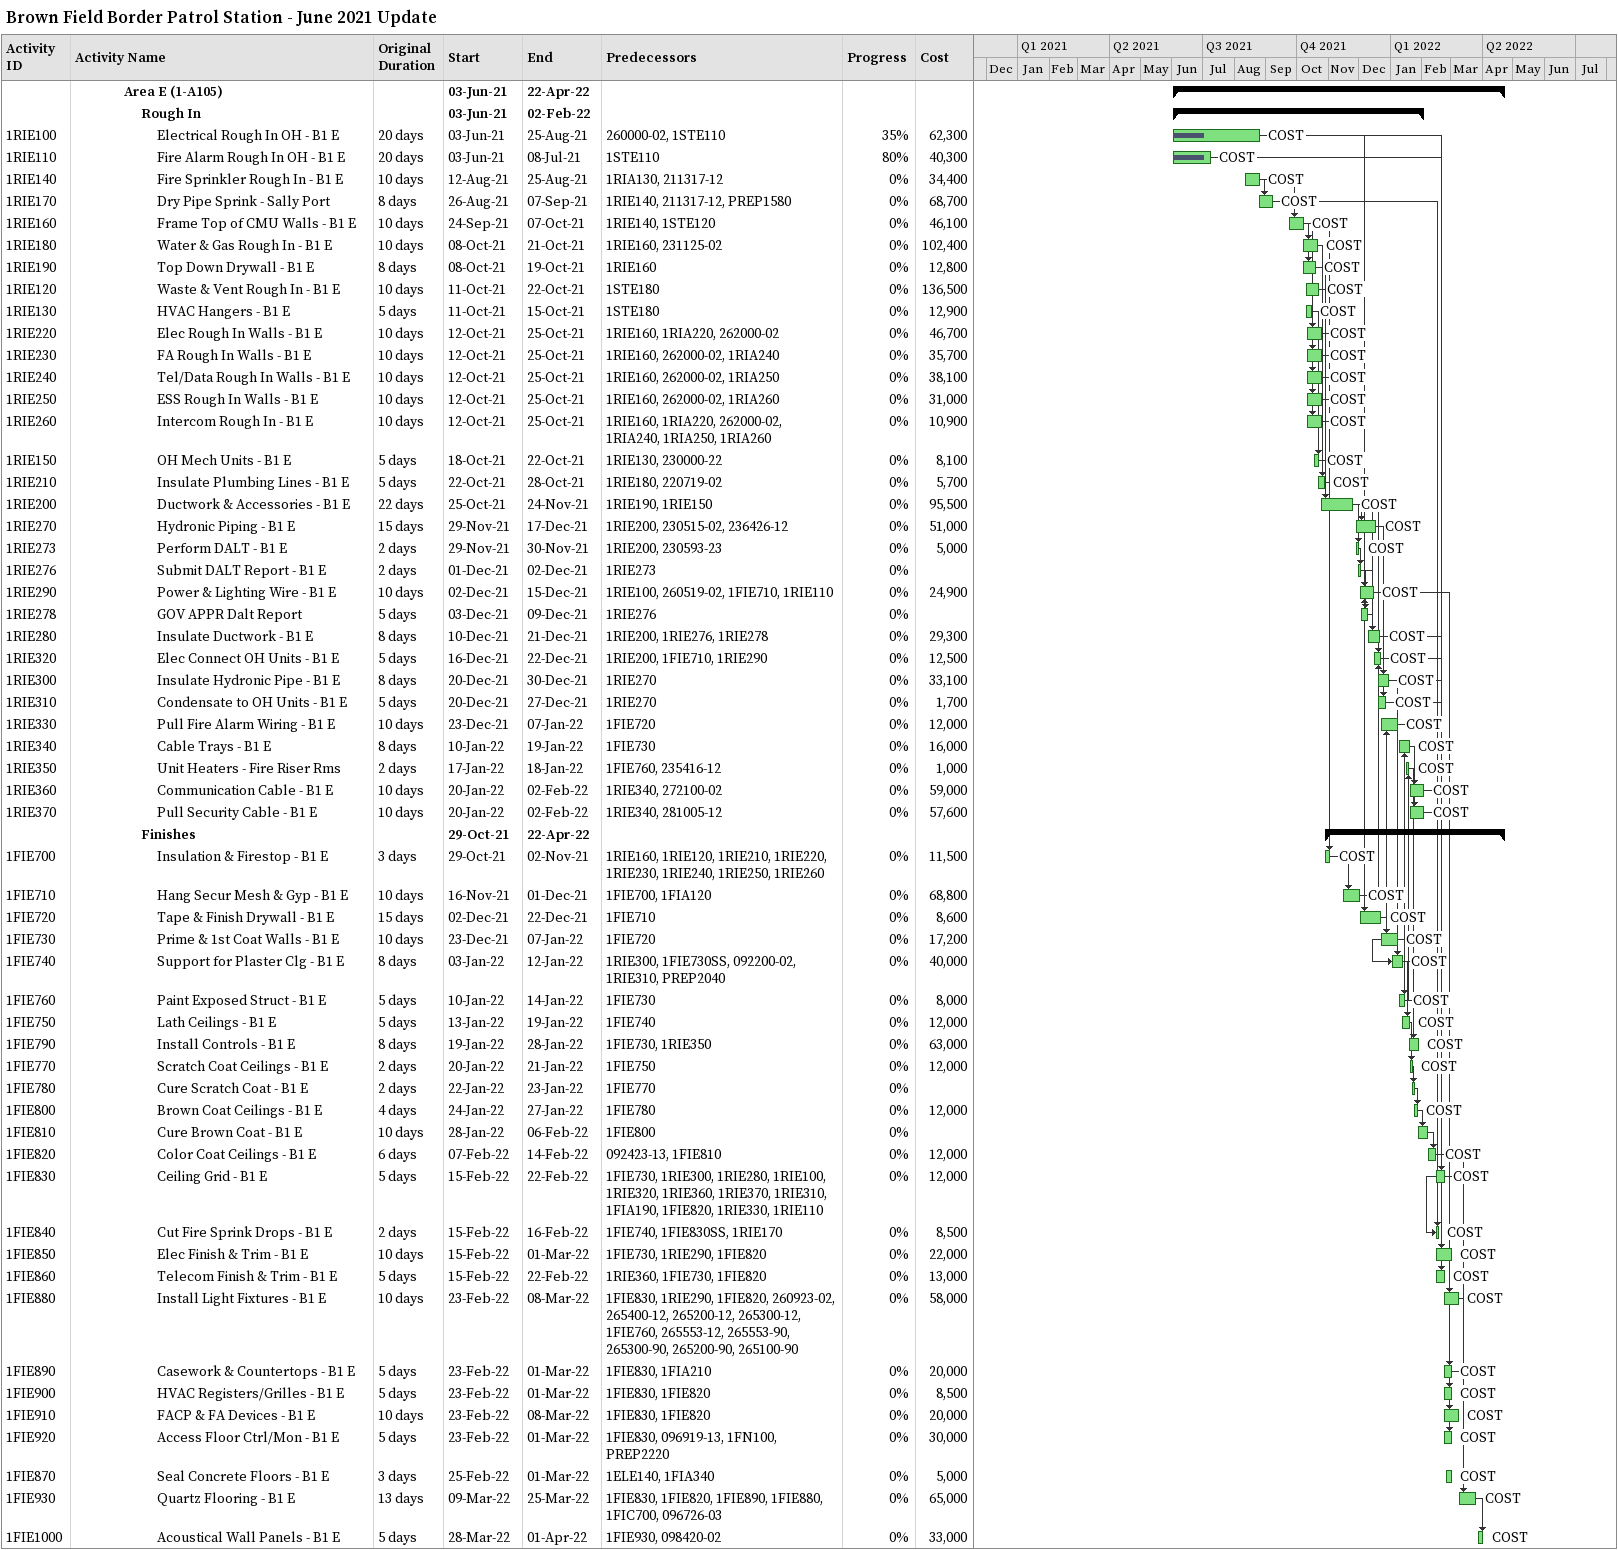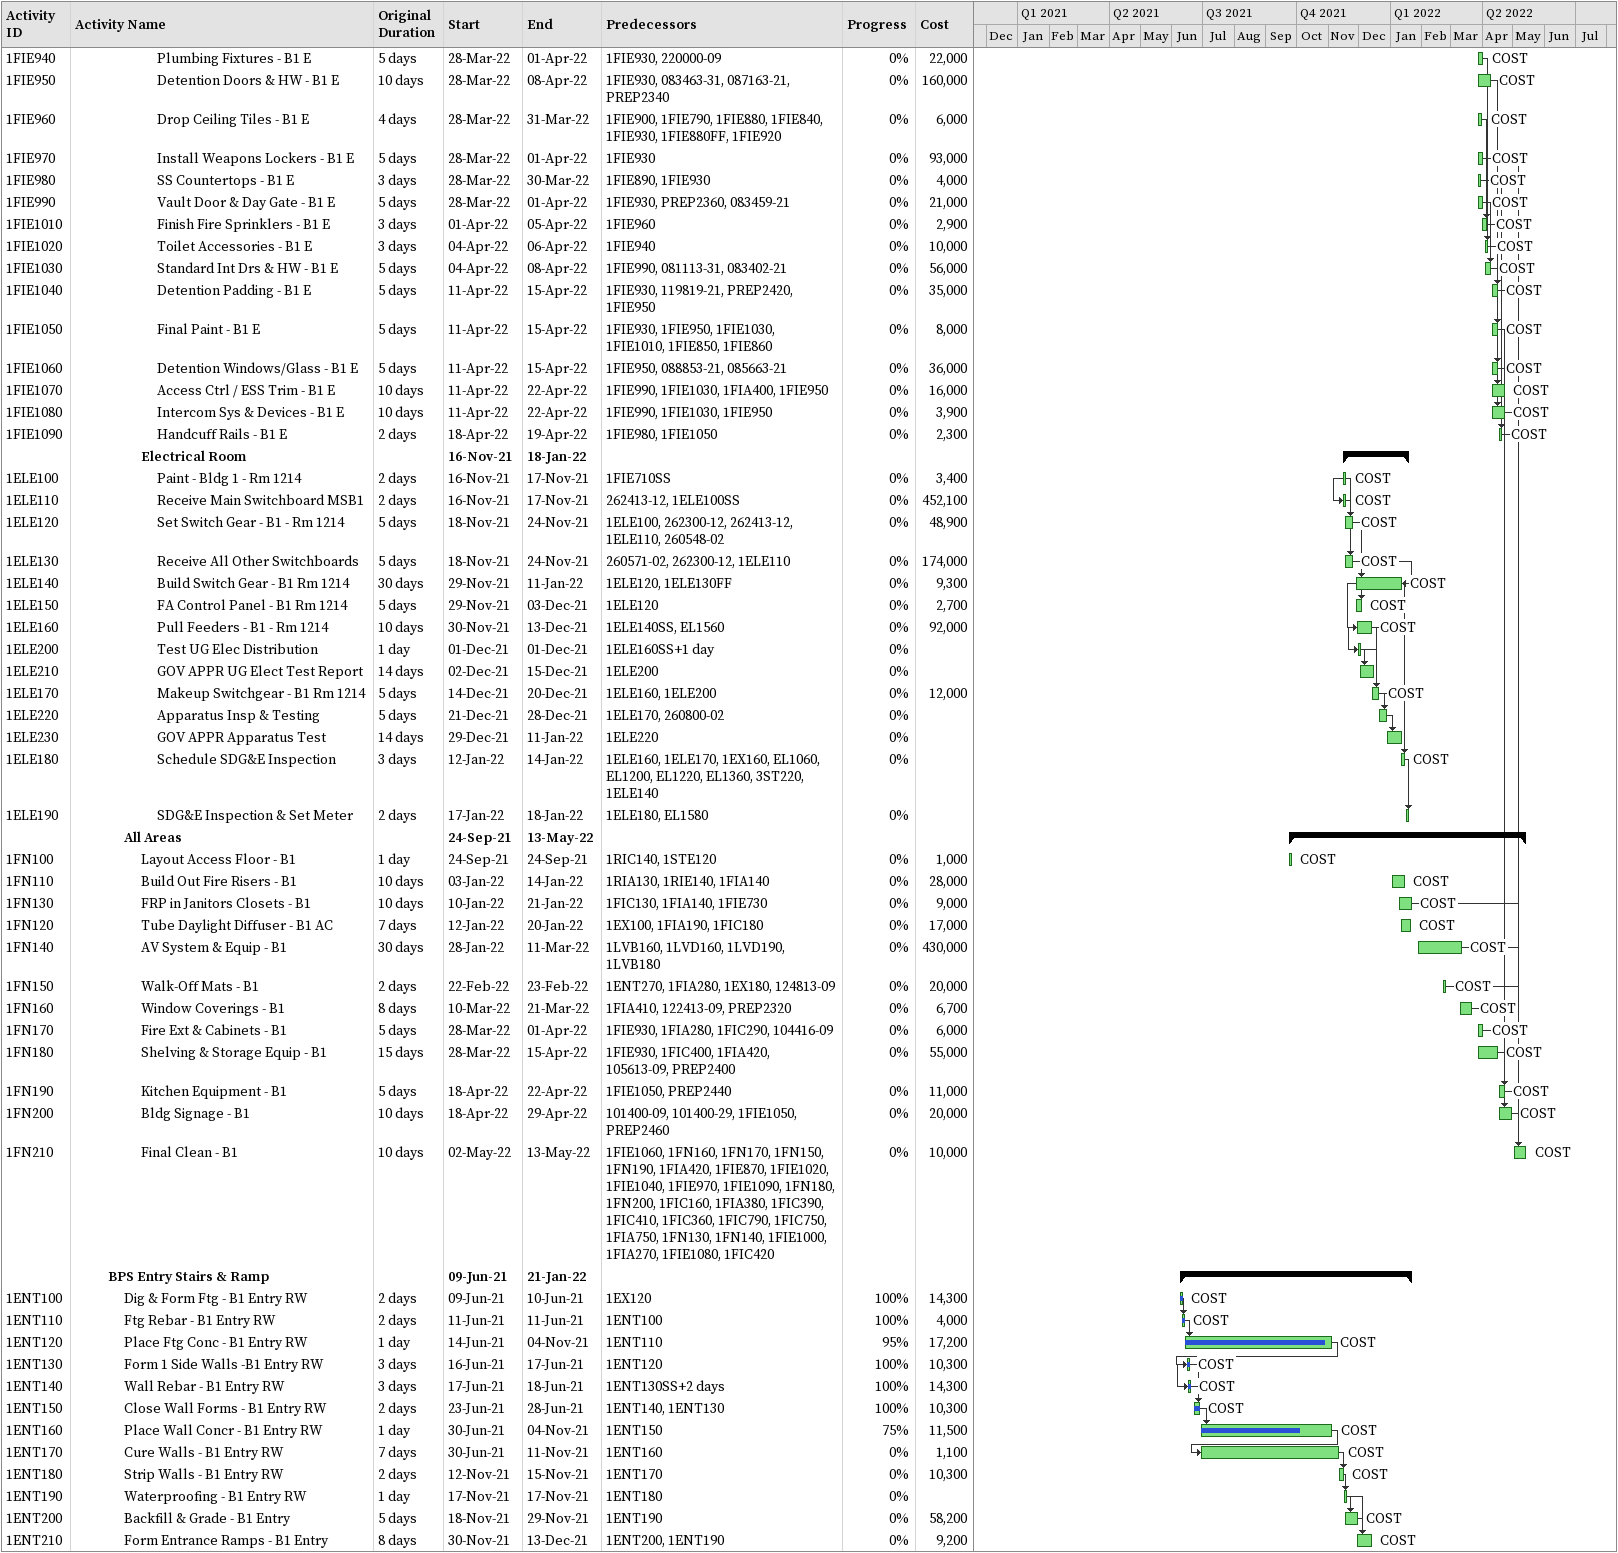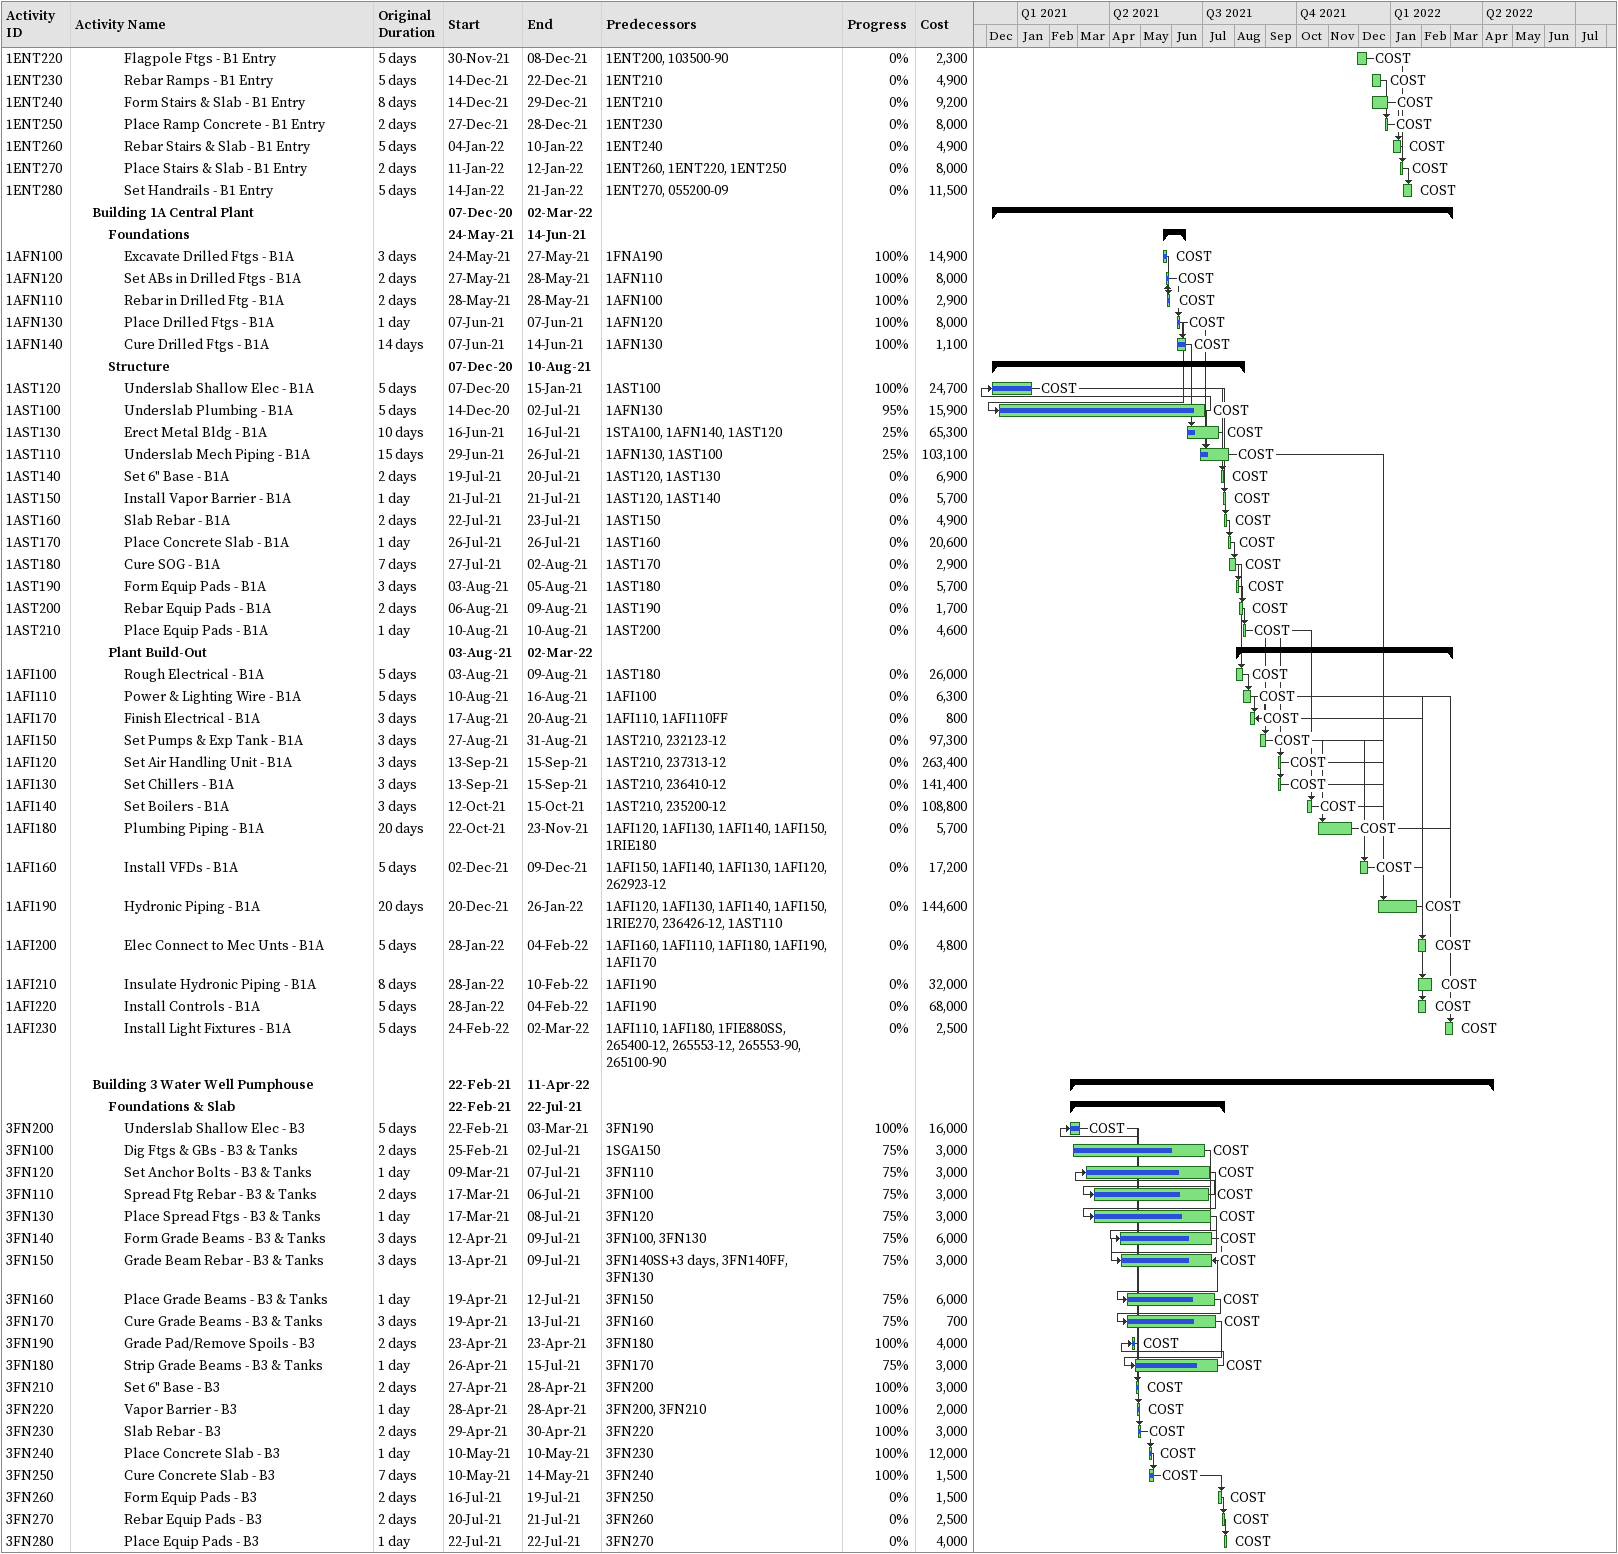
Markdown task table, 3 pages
Brown Field Border Patrol Station - June 2021 Update

| ID | Level | Task | Original duration | Start | Finish | Predecessors | Resources | % complete | Cost |
|---|---|---|---|---|---|---|---|---|---|
|  | 4 | **Area E (1-A105)** |  | 2021-06-03 | 2022-04-22 |  |  |  |  |
|  | 5 | **Rough In** |  | 2021-06-03 | 2022-02-02 |  |  |  |  |
| 1RIE100 | 6 | Electrical Rough In OH - B1 E | 20d | 2021-06-03 | 2021-08-25 | 260000-02, 1STE110 | COST | 35 | 62300 |
| 1RIE110 | 6 | Fire Alarm Rough In OH - B1 E | 20d | 2021-06-03 | 2021-07-08 | 1STE110 | COST | 80 | 40300 |
| 1RIE140 | 6 | Fire Sprinkler Rough In - B1 E | 10d | 2021-08-12 | 2021-08-25 | 1RIA130, 211317-12 | COST | 0 | 34400 |
| 1RIE170 | 6 | Dry Pipe Sprink - Sally Port | 8d | 2021-08-26 | 2021-09-07 | 1RIE140, 211317-12, PREP1580 | COST | 0 | 68700 |
| 1RIE160 | 6 | Frame Top of CMU Walls - B1 E | 10d | 2021-09-24 | 2021-10-07 | 1RIE140, 1STE120 | COST | 0 | 46100 |
| 1RIE180 | 6 | Water & Gas Rough In - B1 E | 10d | 2021-10-08 | 2021-10-21 | 1RIE160, 231125-02 | COST | 0 | 102400 |
| 1RIE190 | 6 | Top Down Drywall - B1 E | 8d | 2021-10-08 | 2021-10-19 | 1RIE160 | COST | 0 | 12800 |
| 1RIE120 | 6 | Waste & Vent Rough In - B1 E | 10d | 2021-10-11 | 2021-10-22 | 1STE180 | COST | 0 | 136500 |
| 1RIE130 | 6 | HVAC Hangers - B1 E | 5d | 2021-10-11 | 2021-10-15 | 1STE180 | COST | 0 | 12900 |
| 1RIE220 | 6 | Elec Rough In Walls - B1 E | 10d | 2021-10-12 | 2021-10-25 | 1RIE160, 1RIA220, 262000-02 | COST | 0 | 46700 |
| 1RIE230 | 6 | FA Rough In Walls - B1 E | 10d | 2021-10-12 | 2021-10-25 | 1RIE160, 262000-02, 1RIA240 | COST | 0 | 35700 |
| 1RIE240 | 6 | Tel/Data Rough In Walls - B1 E | 10d | 2021-10-12 | 2021-10-25 | 1RIE160, 262000-02, 1RIA250 | COST | 0 | 38100 |
| 1RIE250 | 6 | ESS Rough In Walls - B1 E | 10d | 2021-10-12 | 2021-10-25 | 1RIE160, 262000-02, 1RIA260 | COST | 0 | 31000 |
| 1RIE260 | 6 | Intercom Rough In - B1 E | 10d | 2021-10-12 | 2021-10-25 | 1RIE160, 1RIA220, 262000-02, 1RIA240, 1RIA250, 1RIA260 | COST | 0 | 10900 |
| 1RIE150 | 6 | OH Mech Units - B1 E | 5d | 2021-10-18 | 2021-10-22 | 1RIE130, 230000-22 | COST | 0 | 8100 |
| 1RIE210 | 6 | Insulate Plumbing Lines - B1 E | 5d | 2021-10-22 | 2021-10-28 | 1RIE180, 220719-02 | COST | 0 | 5700 |
| 1RIE200 | 6 | Ductwork & Accessories - B1 E | 22d | 2021-10-25 | 2021-11-24 | 1RIE190, 1RIE150 | COST | 0 | 95500 |
| 1RIE270 | 6 | Hydronic Piping - B1 E | 15d | 2021-11-29 | 2021-12-17 | 1RIE200, 230515-02, 236426-12 | COST | 0 | 51000 |
| 1RIE273 | 6 | Perform DALT - B1 E | 2d | 2021-11-29 | 2021-11-30 | 1RIE200, 230593-23 | COST | 0 | 5000 |
| 1RIE276 | 6 | Submit DALT Report - B1 E | 2d | 2021-12-01 | 2021-12-02 | 1RIE273 |  | 0 |  |
| 1RIE290 | 6 | Power & Lighting Wire - B1 E | 10d | 2021-12-02 | 2021-12-15 | 1RIE100, 260519-02, 1FIE710, 1RIE110 | COST | 0 | 24900 |
| 1RIE278 | 6 | GOV APPR Dalt Report | 5d | 2021-12-03 | 2021-12-09 | 1RIE276 |  | 0 |  |
| 1RIE280 | 6 | Insulate Ductwork - B1 E | 8d | 2021-12-10 | 2021-12-21 | 1RIE200, 1RIE276, 1RIE278 | COST | 0 | 29300 |
| 1RIE320 | 6 | Elec Connect OH Units - B1 E | 5d | 2021-12-16 | 2021-12-22 | 1RIE200, 1FIE710, 1RIE290 | COST | 0 | 12500 |
| 1RIE300 | 6 | Insulate Hydronic Pipe - B1 E | 8d | 2021-12-20 | 2021-12-30 | 1RIE270 | COST | 0 | 33100 |
| 1RIE310 | 6 | Condensate to OH Units - B1 E | 5d | 2021-12-20 | 2021-12-27 | 1RIE270 | COST | 0 | 1700 |
| 1RIE330 | 6 | Pull Fire Alarm Wiring - B1 E | 10d | 2021-12-23 | 2022-01-07 | 1FIE720 | COST | 0 | 12000 |
| 1RIE340 | 6 | Cable Trays - B1 E | 8d | 2022-01-10 | 2022-01-19 | 1FIE730 | COST | 0 | 16000 |
| 1RIE350 | 6 | Unit Heaters - Fire Riser Rms | 2d | 2022-01-17 | 2022-01-18 | 1FIE760, 235416-12 | COST | 0 | 1000 |
| 1RIE360 | 6 | Communication Cable - B1 E | 10d | 2022-01-20 | 2022-02-02 | 1RIE340, 272100-02 | COST | 0 | 59000 |
| 1RIE370 | 6 | Pull Security Cable - B1 E | 10d | 2022-01-20 | 2022-02-02 | 1RIE340, 281005-12 | COST | 0 | 57600 |
|  | 5 | **Finishes** |  | 2021-10-29 | 2022-04-22 |  |  |  |  |
| 1FIE700 | 6 | Insulation & Firestop - B1 E | 3d | 2021-10-29 | 2021-11-02 | 1RIE160, 1RIE120, 1RIE210, 1RIE220, 1RIE230, 1RIE240, 1RIE250, 1RIE260 | COST | 0 | 11500 |
| 1FIE710 | 6 | Hang Secur Mesh & Gyp - B1 E | 10d | 2021-11-16 | 2021-12-01 | 1FIE700, 1FIA120 | COST | 0 | 68800 |
| 1FIE720 | 6 | Tape & Finish Drywall - B1 E | 15d | 2021-12-02 | 2021-12-22 | 1FIE710 | COST | 0 | 8600 |
| 1FIE730 | 6 | Prime & 1st Coat Walls - B1 E | 10d | 2021-12-23 | 2022-01-07 | 1FIE720 | COST | 0 | 17200 |
| 1FIE740 | 6 | Support for Plaster Clg - B1 E | 8d | 2022-01-03 | 2022-01-12 | 1RIE300, 1FIE730SS, 092200-02, 1RIE310, PREP2040 | COST | 0 | 40000 |
| 1FIE760 | 6 | Paint Exposed Struct - B1 E | 5d | 2022-01-10 | 2022-01-14 | 1FIE730 | COST | 0 | 8000 |
| 1FIE750 | 6 | Lath Ceilings - B1 E | 5d | 2022-01-13 | 2022-01-19 | 1FIE740 | COST | 0 | 12000 |
| 1FIE790 | 6 | Install Controls - B1 E | 8d | 2022-01-19 | 2022-01-28 | 1FIE730, 1RIE350 | COST | 0 | 63000 |
| 1FIE770 | 6 | Scratch Coat Ceilings - B1 E | 2d | 2022-01-20 | 2022-01-21 | 1FIE750 | COST | 0 | 12000 |
| 1FIE780 | 6 | Cure Scratch Coat - B1 E | 2d | 2022-01-22 | 2022-01-23 | 1FIE770 |  | 0 |  |
| 1FIE800 | 6 | Brown Coat Ceilings - B1 E | 4d | 2022-01-24 | 2022-01-27 | 1FIE780 | COST | 0 | 12000 |
| 1FIE810 | 6 | Cure Brown Coat - B1 E | 10d | 2022-01-28 | 2022-02-06 | 1FIE800 |  | 0 |  |
| 1FIE820 | 6 | Color Coat Ceilings - B1 E | 6d | 2022-02-07 | 2022-02-14 | 092423-13, 1FIE810 | COST | 0 | 12000 |
| 1FIE830 | 6 | Ceiling Grid - B1 E | 5d | 2022-02-15 | 2022-02-22 | 1FIE730, 1RIE300, 1RIE280, 1RIE100, 1RIE320, 1RIE360, 1RIE370, 1RIE310, 1FIA190, 1FIE820, 1RIE330, 1RIE110 | COST | 0 | 12000 |
| 1FIE840 | 6 | Cut Fire Sprink Drops - B1 E | 2d | 2022-02-15 | 2022-02-16 | 1FIE740, 1FIE830SS, 1RIE170 | COST | 0 | 8500 |
| 1FIE850 | 6 | Elec Finish & Trim - B1 E | 10d | 2022-02-15 | 2022-03-01 | 1FIE730, 1RIE290, 1FIE820 | COST | 0 | 22000 |
| 1FIE860 | 6 | Telecom Finish & Trim - B1 E | 5d | 2022-02-15 | 2022-02-22 | 1RIE360, 1FIE730, 1FIE820 | COST | 0 | 13000 |
| 1FIE880 | 6 | Install Light Fixtures - B1 E | 10d | 2022-02-23 | 2022-03-08 | 1FIE830, 1RIE290, 1FIE820, 260923-02, 265400-12, 265200-12, 265300-12, 1FIE760, 265553-12, 265553-90, 265300-90, 265200-90, 265100-90 | COST | 0 | 58000 |
| 1FIE890 | 6 | Casework & Countertops - B1 E | 5d | 2022-02-23 | 2022-03-01 | 1FIE830, 1FIA210 | COST | 0 | 20000 |
| 1FIE900 | 6 | HVAC Registers/Grilles - B1 E | 5d | 2022-02-23 | 2022-03-01 | 1FIE830, 1FIE820 | COST | 0 | 8500 |
| 1FIE910 | 6 | FACP & FA Devices - B1 E | 10d | 2022-02-23 | 2022-03-08 | 1FIE830, 1FIE820 | COST | 0 | 20000 |
| 1FIE920 | 6 | Access Floor Ctrl/Mon - B1 E | 5d | 2022-02-23 | 2022-03-01 | 1FIE830, 096919-13, 1FN100, PREP2220 | COST | 0 | 30000 |
| 1FIE870 | 6 | Seal Concrete Floors - B1 E | 3d | 2022-02-25 | 2022-03-01 | 1ELE140, 1FIA340 | COST | 0 | 5000 |
| 1FIE930 | 6 | Quartz Flooring - B1 E | 13d | 2022-03-09 | 2022-03-25 | 1FIE830, 1FIE820, 1FIE890, 1FIE880, 1FIC700, 096726-03 | COST | 0 | 65000 |
| 1FIE1000 | 6 | Acoustical Wall Panels - B1 E | 5d | 2022-03-28 | 2022-04-01 | 1FIE930, 098420-02 | COST | 0 | 33000 |
| 1FIE940 | 6 | Plumbing Fixtures - B1 E | 5d | 2022-03-28 | 2022-04-01 | 1FIE930, 220000-09 | COST | 0 | 22000 |
| 1FIE950 | 6 | Detention Doors & HW - B1 E | 10d | 2022-03-28 | 2022-04-08 | 1FIE930, 083463-31, 087163-21, PREP2340 | COST | 0 | 160000 |
| 1FIE960 | 6 | Drop Ceiling Tiles - B1 E | 4d | 2022-03-28 | 2022-03-31 | 1FIE900, 1FIE790, 1FIE880, 1FIE840, 1FIE930, 1FIE880FF, 1FIE920 | COST | 0 | 6000 |
| 1FIE970 | 6 | Install Weapons Lockers - B1 E | 5d | 2022-03-28 | 2022-04-01 | 1FIE930 | COST | 0 | 93000 |
| 1FIE980 | 6 | SS Countertops - B1 E | 3d | 2022-03-28 | 2022-03-30 | 1FIE890, 1FIE930 | COST | 0 | 4000 |
| 1FIE990 | 6 | Vault Door & Day Gate - B1 E | 5d | 2022-03-28 | 2022-04-01 | 1FIE930, PREP2360, 083459-21 | COST | 0 | 21000 |
| 1FIE1010 | 6 | Finish Fire Sprinklers - B1 E | 3d | 2022-04-01 | 2022-04-05 | 1FIE960 | COST | 0 | 2900 |
| 1FIE1020 | 6 | Toilet Accessories - B1 E | 3d | 2022-04-04 | 2022-04-06 | 1FIE940 | COST | 0 | 10000 |
| 1FIE1030 | 6 | Standard Int Drs & HW - B1 E | 5d | 2022-04-04 | 2022-04-08 | 1FIE990, 081113-31, 083402-21 | COST | 0 | 56000 |
| 1FIE1040 | 6 | Detention Padding - B1 E | 5d | 2022-04-11 | 2022-04-15 | 1FIE930, 119819-21, PREP2420, 1FIE950 | COST | 0 | 35000 |
| 1FIE1050 | 6 | Final Paint - B1 E | 5d | 2022-04-11 | 2022-04-15 | 1FIE930, 1FIE950, 1FIE1030, 1FIE1010, 1FIE850, 1FIE860 | COST | 0 | 8000 |
| 1FIE1060 | 6 | Detention Windows/Glass - B1 E | 5d | 2022-04-11 | 2022-04-15 | 1FIE950, 088853-21, 085663-21 | COST | 0 | 36000 |
| 1FIE1070 | 6 | Access Ctrl / ESS Trim - B1 E | 10d | 2022-04-11 | 2022-04-22 | 1FIE990, 1FIE1030, 1FIA400, 1FIE950 | COST | 0 | 16000 |
| 1FIE1080 | 6 | Intercom Sys & Devices - B1 E | 10d | 2022-04-11 | 2022-04-22 | 1FIE990, 1FIE1030, 1FIE950 | COST | 0 | 3900 |
| 1FIE1090 | 6 | Handcuff Rails - B1 E | 2d | 2022-04-18 | 2022-04-19 | 1FIE980, 1FIE1050 | COST | 0 | 2300 |
|  | 5 | **Electrical Room** |  | 2021-11-16 | 2022-01-18 |  |  |  |  |
| 1ELE100 | 6 | Paint - Bldg 1 - Rm 1214 | 2d | 2021-11-16 | 2021-11-17 | 1FIE710SS | COST | 0 | 3400 |
| 1ELE110 | 6 | Receive Main Switchboard MSB1 | 2d | 2021-11-16 | 2021-11-17 | 262413-12, 1ELE100SS | COST | 0 | 452100 |
| 1ELE120 | 6 | Set Switch Gear - B1 - Rm 1214 | 5d | 2021-11-18 | 2021-11-24 | 1ELE100, 262300-12, 262413-12, 1ELE110, 260548-02 | COST | 0 | 48900 |
| 1ELE130 | 6 | Receive All Other Switchboards | 5d | 2021-11-18 | 2021-11-24 | 260571-02, 262300-12, 1ELE110 | COST | 0 | 174000 |
| 1ELE140 | 6 | Build Switch Gear - B1 Rm 1214 | 30d | 2021-11-29 | 2022-01-11 | 1ELE120, 1ELE130FF | COST | 0 | 9300 |
| 1ELE150 | 6 | FA Control Panel - B1 Rm 1214 | 5d | 2021-11-29 | 2021-12-03 | 1ELE120 | COST | 0 | 2700 |
| 1ELE160 | 6 | Pull Feeders - B1 - Rm 1214 | 10d | 2021-11-30 | 2021-12-13 | 1ELE140SS, EL1560 | COST | 0 | 92000 |
| 1ELE200 | 6 | Test UG Elec Distribution | 1d | 2021-12-01 | 2021-12-01 | 1ELE160SS+1d |  | 0 |  |
| 1ELE210 | 6 | GOV APPR UG Elect Test Report | 14d | 2021-12-02 | 2021-12-15 | 1ELE200 |  | 0 |  |
| 1ELE170 | 6 | Makeup Switchgear - B1 Rm 1214 | 5d | 2021-12-14 | 2021-12-20 | 1ELE160, 1ELE200 | COST | 0 | 12000 |
| 1ELE220 | 6 | Apparatus Insp & Testing | 5d | 2021-12-21 | 2021-12-28 | 1ELE170, 260800-02 |  | 0 |  |
| 1ELE230 | 6 | GOV APPR Apparatus Test | 14d | 2021-12-29 | 2022-01-11 | 1ELE220 |  | 0 |  |
| 1ELE180 | 6 | Schedule SDG&E Inspection | 3d | 2022-01-12 | 2022-01-14 | 1ELE160, 1ELE170, 1EX160, EL1060, EL1200, EL1220, EL1360, 3ST220, 1ELE140 | COST | 0 |  |
| 1ELE190 | 6 | SDG&E Inspection & Set Meter | 2d | 2022-01-17 | 2022-01-18 | 1ELE180, EL1580 |  | 0 |  |
|  | 4 | **All Areas** |  | 2021-09-24 | 2022-05-13 |  |  |  |  |
| 1FN100 | 5 | Layout Access Floor - B1 | 1d | 2021-09-24 | 2021-09-24 | 1RIC140, 1STE120 | COST | 0 | 1000 |
| 1FN110 | 5 | Build Out Fire Risers - B1 | 10d | 2022-01-03 | 2022-01-14 | 1RIA130, 1RIE140, 1FIA140 | COST | 0 | 28000 |
| 1FN130 | 5 | FRP in Janitors Closets - B1 | 10d | 2022-01-10 | 2022-01-21 | 1FIC130, 1FIA140, 1FIE730 | COST | 0 | 9000 |
| 1FN120 | 5 | Tube Daylight Diffuser - B1 AC | 7d | 2022-01-12 | 2022-01-20 | 1EX100, 1FIA190, 1FIC180 | COST | 0 | 17000 |
| 1FN140 | 5 | AV System & Equip - B1 | 30d | 2022-01-28 | 2022-03-11 | 1LVB160, 1LVD160, 1LVD190, 1LVB180 | COST | 0 | 430000 |
| 1FN150 | 5 | Walk-Off Mats - B1 | 2d | 2022-02-22 | 2022-02-23 | 1ENT270, 1FIA280, 1EX180, 124813-09 | COST | 0 | 20000 |
| 1FN160 | 5 | Window Coverings - B1 | 8d | 2022-03-10 | 2022-03-21 | 1FIA410, 122413-09, PREP2320 | COST | 0 | 6700 |
| 1FN170 | 5 | Fire Ext & Cabinets - B1 | 5d | 2022-03-28 | 2022-04-01 | 1FIE930, 1FIA280, 1FIC290, 104416-09 | COST | 0 | 6000 |
| 1FN180 | 5 | Shelving & Storage Equip - B1 | 15d | 2022-03-28 | 2022-04-15 | 1FIE930, 1FIC400, 1FIA420, 105613-09, PREP2400 | COST | 0 | 55000 |
| 1FN190 | 5 | Kitchen Equipment - B1 | 5d | 2022-04-18 | 2022-04-22 | 1FIE1050, PREP2440 | COST | 0 | 11000 |
| 1FN200 | 5 | Bldg Signage - B1 | 10d | 2022-04-18 | 2022-04-29 | 101400-09, 101400-29, 1FIE1050, PREP2460 | COST | 0 | 20000 |
| 1FN210 | 5 | Final Clean - B1 | 10d | 2022-05-02 | 2022-05-13 | 1FIE1060, 1FN160, 1FN170, 1FN150, 1FN190, 1FIA420, 1FIE870, 1FIE1020, 1FIE1040, 1FIE970, 1FIE1090, 1FN180, 1FN200, 1FIC160, 1FIA380, 1FIC390, 1FIC410, 1FIC360, 1FIC790, 1FIC750, 1FIA750, 1FN130, 1FN140, 1FIE1000, 1FIA270, 1FIE1080, 1FIC420 | COST | 0 | 10000 |
|  | 3 | **BPS Entry Stairs & Ramp** |  | 2021-06-09 | 2022-01-21 |  |  |  |  |
| 1ENT100 | 4 | Dig & Form Ftg - B1 Entry RW | 2d | 2021-06-09 | 2021-06-10 | 1EX120 | COST | 100 | 14300 |
| 1ENT110 | 4 | Ftg Rebar - B1 Entry RW | 2d | 2021-06-11 | 2021-06-11 | 1ENT100 | COST | 100 | 4000 |
| 1ENT120 | 4 | Place Ftg Conc - B1 Entry RW | 1d | 2021-06-14 | 2021-11-04 | 1ENT110 | COST | 95 | 17200 |
| 1ENT130 | 4 | Form 1 Side Walls -B1 Entry RW | 3d | 2021-06-16 | 2021-06-17 | 1ENT120 | COST | 100 | 10300 |
| 1ENT140 | 4 | Wall Rebar - B1 Entry RW | 3d | 2021-06-17 | 2021-06-18 | 1ENT130SS+2d | COST | 100 | 14300 |
| 1ENT150 | 4 | Close Wall Forms - B1 Entry RW | 2d | 2021-06-23 | 2021-06-28 | 1ENT140, 1ENT130 | COST | 100 | 10300 |
| 1ENT160 | 4 | Place Wall Concr - B1 Entry RW | 1d | 2021-06-30 | 2021-11-04 | 1ENT150 | COST | 75 | 11500 |
| 1ENT170 | 4 | Cure Walls - B1 Entry RW | 7d | 2021-06-30 | 2021-11-11 | 1ENT160 | COST | 0 | 1100 |
| 1ENT180 | 4 | Strip Walls - B1 Entry RW | 2d | 2021-11-12 | 2021-11-15 | 1ENT170 | COST | 0 | 10300 |
| 1ENT190 | 4 | Waterproofing - B1 Entry RW | 1d | 2021-11-17 | 2021-11-17 | 1ENT180 |  | 0 |  |
| 1ENT200 | 4 | Backfill & Grade - B1 Entry | 5d | 2021-11-18 | 2021-11-29 | 1ENT190 | COST | 0 | 58200 |
| 1ENT210 | 4 | Form Entrance Ramps - B1 Entry | 8d | 2021-11-30 | 2021-12-13 | 1ENT200, 1ENT190 | COST | 0 | 9200 |
| 1ENT220 | 4 | Flagpole Ftgs - B1 Entry | 5d | 2021-11-30 | 2021-12-08 | 1ENT200, 103500-90 | COST | 0 | 2300 |
| 1ENT230 | 4 | Rebar Ramps - B1 Entry | 5d | 2021-12-14 | 2021-12-22 | 1ENT210 | COST | 0 | 4900 |
| 1ENT240 | 4 | Form Stairs & Slab - B1 Entry | 8d | 2021-12-14 | 2021-12-29 | 1ENT210 | COST | 0 | 9200 |
| 1ENT250 | 4 | Place Ramp Concrete - B1 Entry | 2d | 2021-12-27 | 2021-12-28 | 1ENT230 | COST | 0 | 8000 |
| 1ENT260 | 4 | Rebar Stairs & Slab - B1 Entry | 5d | 2022-01-04 | 2022-01-10 | 1ENT240 | COST | 0 | 4900 |
| 1ENT270 | 4 | Place Stairs & Slab - B1 Entry | 2d | 2022-01-11 | 2022-01-12 | 1ENT260, 1ENT220, 1ENT250 | COST | 0 | 8000 |
| 1ENT280 | 4 | Set Handrails - B1 Entry | 5d | 2022-01-14 | 2022-01-21 | 1ENT270, 055200-09 | COST | 0 | 11500 |
|  | 2 | **Building 1A Central Plant** |  | 2020-12-07 | 2022-03-02 |  |  |  |  |
|  | 3 | **Foundations** |  | 2021-05-24 | 2021-06-14 |  |  |  |  |
| 1AFN100 | 4 | Excavate Drilled Ftgs - B1A | 3d | 2021-05-24 | 2021-05-27 | 1FNA190 | COST | 100 | 14900 |
| 1AFN120 | 4 | Set ABs in Drilled Ftgs - B1A | 2d | 2021-05-27 | 2021-05-28 | 1AFN110 | COST | 100 | 8000 |
| 1AFN110 | 4 | Rebar in Drilled Ftg - B1A | 2d | 2021-05-28 | 2021-05-28 | 1AFN100 | COST | 100 | 2900 |
| 1AFN130 | 4 | Place Drilled Ftgs - B1A | 1d | 2021-06-07 | 2021-06-07 | 1AFN120 | COST | 100 | 8000 |
| 1AFN140 | 4 | Cure Drilled Ftgs - B1A | 14d | 2021-06-07 | 2021-06-14 | 1AFN130 | COST | 100 | 1100 |
|  | 3 | **Structure** |  | 2020-12-07 | 2021-08-10 |  |  |  |  |
| 1AST120 | 4 | Underslab Shallow Elec - B1A | 5d | 2020-12-07 | 2021-01-15 | 1AST100 | COST | 100 | 24700 |
| 1AST100 | 4 | Underslab Plumbing - B1A | 5d | 2020-12-14 | 2021-07-02 | 1AFN130 | COST | 95 | 15900 |
| 1AST130 | 4 | Erect Metal Bldg - B1A | 10d | 2021-06-16 | 2021-07-16 | 1STA100, 1AFN140, 1AST120 | COST | 25 | 65300 |
| 1AST110 | 4 | Underslab Mech Piping - B1A | 15d | 2021-06-29 | 2021-07-26 | 1AFN130, 1AST100 | COST | 25 | 103100 |
| 1AST140 | 4 | Set 6" Base - B1A | 2d | 2021-07-19 | 2021-07-20 | 1AST120, 1AST130 | COST | 0 | 6900 |
| 1AST150 | 4 | Install Vapor Barrier - B1A | 1d | 2021-07-21 | 2021-07-21 | 1AST120, 1AST140 | COST | 0 | 5700 |
| 1AST160 | 4 | Slab Rebar - B1A | 2d | 2021-07-22 | 2021-07-23 | 1AST150 | COST | 0 | 4900 |
| 1AST170 | 4 | Place Concrete Slab - B1A | 1d | 2021-07-26 | 2021-07-26 | 1AST160 | COST | 0 | 20600 |
| 1AST180 | 4 | Cure SOG - B1A | 7d | 2021-07-27 | 2021-08-02 | 1AST170 | COST | 0 | 2900 |
| 1AST190 | 4 | Form Equip Pads - B1A | 3d | 2021-08-03 | 2021-08-05 | 1AST180 | COST | 0 | 5700 |
| 1AST200 | 4 | Rebar Equip Pads - B1A | 2d | 2021-08-06 | 2021-08-09 | 1AST190 | COST | 0 | 1700 |
| 1AST210 | 4 | Place Equip Pads - B1A | 1d | 2021-08-10 | 2021-08-10 | 1AST200 | COST | 0 | 4600 |
|  | 3 | **Plant Build-Out** |  | 2021-08-03 | 2022-03-02 |  |  |  |  |
| 1AFI100 | 4 | Rough Electrical - B1A | 5d | 2021-08-03 | 2021-08-09 | 1AST180 | COST | 0 | 26000 |
| 1AFI110 | 4 | Power & Lighting Wire - B1A | 5d | 2021-08-10 | 2021-08-16 | 1AFI100 | COST | 0 | 6300 |
| 1AFI170 | 4 | Finish Electrical - B1A | 3d | 2021-08-17 | 2021-08-20 | 1AFI110, 1AFI110FF | COST | 0 | 800 |
| 1AFI150 | 4 | Set Pumps & Exp Tank - B1A | 3d | 2021-08-27 | 2021-08-31 | 1AST210, 232123-12 | COST | 0 | 97300 |
| 1AFI120 | 4 | Set Air Handling Unit - B1A | 3d | 2021-09-13 | 2021-09-15 | 1AST210, 237313-12 | COST | 0 | 263400 |
| 1AFI130 | 4 | Set Chillers - B1A | 3d | 2021-09-13 | 2021-09-15 | 1AST210, 236410-12 | COST | 0 | 141400 |
| 1AFI140 | 4 | Set Boilers - B1A | 3d | 2021-10-12 | 2021-10-15 | 1AST210, 235200-12 | COST | 0 | 108800 |
| 1AFI180 | 4 | Plumbing Piping - B1A | 20d | 2021-10-22 | 2021-11-23 | 1AFI120, 1AFI130, 1AFI140, 1AFI150, 1RIE180 | COST | 0 | 5700 |
| 1AFI160 | 4 | Install VFDs - B1A | 5d | 2021-12-02 | 2021-12-09 | 1AFI150, 1AFI140, 1AFI130, 1AFI120, 262923-12 | COST | 0 | 17200 |
| 1AFI190 | 4 | Hydronic Piping - B1A | 20d | 2021-12-20 | 2022-01-26 | 1AFI120, 1AFI130, 1AFI140, 1AFI150, 1RIE270, 236426-12, 1AST110 | COST | 0 | 144600 |
| 1AFI200 | 4 | Elec Connect to Mec Unts - B1A | 5d | 2022-01-28 | 2022-02-04 | 1AFI160, 1AFI110, 1AFI180, 1AFI190, 1AFI170 | COST | 0 | 4800 |
| 1AFI210 | 4 | Insulate Hydronic Piping - B1A | 8d | 2022-01-28 | 2022-02-10 | 1AFI190 | COST | 0 | 32000 |
| 1AFI220 | 4 | Install Controls - B1A | 5d | 2022-01-28 | 2022-02-04 | 1AFI190 | COST | 0 | 68000 |
| 1AFI230 | 4 | Install Light Fixtures - B1A | 5d | 2022-02-24 | 2022-03-02 | 1AFI110, 1AFI180, 1FIE880SS, 265400-12, 265553-12, 265553-90, 265100-90 | COST | 0 | 2500 |
|  | 2 | **Building 3 Water Well Pumphouse** |  | 2021-02-22 | 2022-04-11 |  |  |  |  |
|  | 3 | **Foundations & Slab** |  | 2021-02-22 | 2021-07-22 |  |  |  |  |
| 3FN200 | 4 | Underslab Shallow Elec - B3 | 5d | 2021-02-22 | 2021-03-03 | 3FN190 | COST | 100 | 16000 |
| 3FN100 | 4 | Dig Ftgs & GBs - B3 & Tanks | 2d | 2021-02-25 | 2021-07-02 | 1SGA150 | COST | 75 | 3000 |
| 3FN120 | 4 | Set Anchor Bolts - B3 & Tanks | 1d | 2021-03-09 | 2021-07-07 | 3FN110 | COST | 75 | 3000 |
| 3FN110 | 4 | Spread Ftg Rebar - B3 & Tanks | 2d | 2021-03-17 | 2021-07-06 | 3FN100 | COST | 75 | 3000 |
| 3FN130 | 4 | Place Spread Ftgs - B3 & Tanks | 1d | 2021-03-17 | 2021-07-08 | 3FN120 | COST | 75 | 3000 |
| 3FN140 | 4 | Form Grade Beams - B3 & Tanks | 3d | 2021-04-12 | 2021-07-09 | 3FN100, 3FN130 | COST | 75 | 6000 |
| 3FN150 | 4 | Grade Beam Rebar - B3 & Tanks | 3d | 2021-04-13 | 2021-07-09 | 3FN140SS+3d, 3FN140FF, 3FN130 | COST | 75 | 3000 |
| 3FN160 | 4 | Place Grade Beams - B3 & Tanks | 1d | 2021-04-19 | 2021-07-12 | 3FN150 | COST | 75 | 6000 |
| 3FN170 | 4 | Cure Grade Beams - B3 & Tanks | 3d | 2021-04-19 | 2021-07-13 | 3FN160 | COST | 75 | 700 |
| 3FN190 | 4 | Grade Pad/Remove Spoils - B3 | 2d | 2021-04-23 | 2021-04-23 | 3FN180 | COST | 100 | 4000 |
| 3FN180 | 4 | Strip Grade Beams - B3 & Tanks | 1d | 2021-04-26 | 2021-07-15 | 3FN170 | COST | 75 | 3000 |
| 3FN210 | 4 | Set 6" Base - B3 | 2d | 2021-04-27 | 2021-04-28 | 3FN200 | COST | 100 | 3000 |
| 3FN220 | 4 | Vapor Barrier - B3 | 1d | 2021-04-28 | 2021-04-28 | 3FN200, 3FN210 | COST | 100 | 2000 |
| 3FN230 | 4 | Slab Rebar - B3 | 2d | 2021-04-29 | 2021-04-30 | 3FN220 | COST | 100 | 3000 |
| 3FN240 | 4 | Place Concrete Slab - B3 | 1d | 2021-05-10 | 2021-05-10 | 3FN230 | COST | 100 | 12000 |
| 3FN250 | 4 | Cure Concrete Slab - B3 | 7d | 2021-05-10 | 2021-05-14 | 3FN240 | COST | 100 | 1500 |
| 3FN260 | 4 | Form Equip Pads - B3 | 2d | 2021-07-16 | 2021-07-19 | 3FN250 | COST | 0 | 1500 |
| 3FN270 | 4 | Rebar Equip Pads - B3 | 2d | 2021-07-20 | 2021-07-21 | 3FN260 | COST | 0 | 2500 |
| 3FN280 | 4 | Place Equip Pads - B3 | 1d | 2021-07-22 | 2021-07-22 | 3FN270 | COST | 0 | 4000 |
